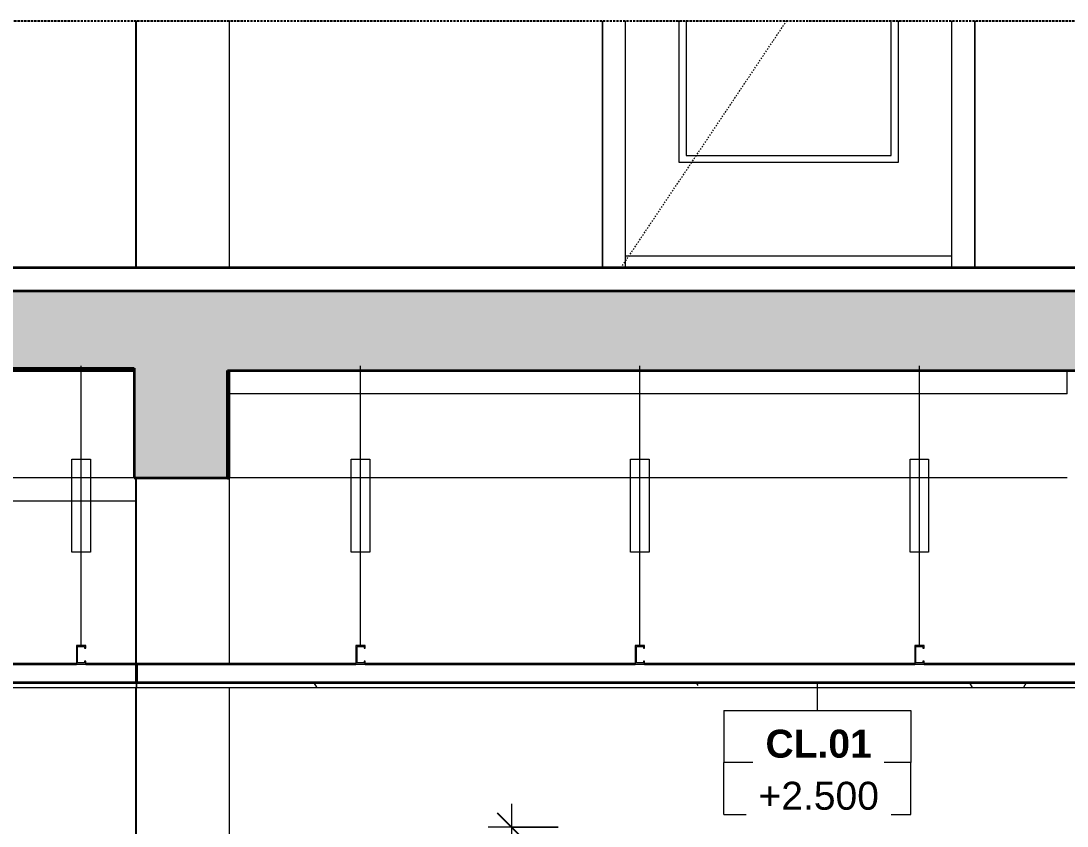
# Model space of a CAD drawing. Header units: millimetres. Extents: x 42054 to 236235, y 253 to 78637.
# Drawn here: x 113484 to 115731, y 4402 to 6130 of the extents above; entities that cross this region are included whole.
import ezdxf

# ---------------------------------------------------------------- set-up
doc = ezdxf.new("R2010")
doc.units = ezdxf.units.MM
for name, pattern in [('Centre', [31.75, 6.35, -4.7625, 15.875, -4.7625]), ('Dash', [6, 3, -3]), ('Hidden', [7.14375, 4.7625, -2.38125]), ('IMPORT-CENTER _2_', [40.64, 25.4, -5.08, 5.08, -5.08])]:
    doc.linetypes.add(name, pattern=pattern)
for name, color, linetype, lineweight in [('0-5', 130, 'Continuous', 5), ('A-ANNO-DIMS', 211, 'Continuous', 9), ('A-ANNO-DIMS-50', 211, 'Continuous', 9), ('A-CLNG-1', 250, 'Continuous', 35), ('A-CLNG-FNSH-1', 7, 'Continuous', 18), ('A-CLNG-IDEN', 151, 'Continuous', 9), ('A-CLNG-PATT-1', 7, 'Continuous', 18), ('A-DETL-GENF', 92, 'Continuous', 18), ('A-DETL-GENF-4', 92, 'Hidden', 25), ('A-DETL-GENF-5', 9, 'Continuous', 18), ('A-DETL-GENF-HDLN-1', 7, 'Dash', 18), ('A-DETL-MEDM', 33, 'Continuous', 35), ('A-DOOR', 31, 'Continuous', 18), ('A-DOOR-1', 7, 'Continuous', 18), ('A-FLOR-2', 7, 'Continuous', 18), ('A-FLOR-FNSH-1', 250, 'Continuous', 35), ('A-FLOR-LEVL-2', 51, 'Centre', 9), ('A-FLOR-PATT-1', 253, 'Continuous', 18), ('A-WALL', 113, 'Continuous', 18), ('A-WALL-3', 7, 'Continuous', 18), ('G-IMPT', 8, 'Continuous', 18), ('G-IMPT-5', 8, 'IMPORT-CENTER _2_', 18), ('M-EQPM', 50, 'Continuous', 18), ('M-EQPM-3', 50, 'Continuous', 25), ('S-BEAM-1', 7, 'Continuous', 18), ('S-BEAM-2', 90, 'Continuous', 50), ('S-BEAM-3', 191, 'Continuous', 5), ('S-COLS-8', 7, 'Continuous', 18)]:
    doc.layers.add(name, color=color, linetype=linetype, lineweight=lineweight)
doc.styles.add('Arial_3', font='arial.ttf', dxfattribs={"height": 60})
doc.styles.add('Arial_B_3', font='arialbd.ttf', dxfattribs={"height": 60})
doc.styles.add('UTM Avo', font='', dxfattribs={"width": 0.9, "height": 125})
doc.styles.get('UTM Avo').set_extended_font_data('UTM Avo')
doc.dimstyles.new('1_Dim_chi_tiet_2_5', dxfattribs={"dimscale": 304.8, "dimtxt": 124.912619, "dimasz": 0.19685, "dimexe": 0.164042, "dimexo": 0.0625, "dimgap": 0.016404, "dimtad": 1, "dimdec": 0, "dimrnd": 5, "dimzin": 0, "dimdsep": 46, "dimtxsty": 'UTM Avo', "dimblk1": 'OBLIQUE', "dimblk2": 'OBLIQUE', "dimsah": 1, "dimcen": 0.09, "dimdle": 0.164042, "dimazin": 0, "dimtfac": 1, "dimtdec": 4, "dimtix": 1, "dimtmove": 0, "dimatfit": 3, "dimfxl": 0.328084, "dimfxlon": 1, "dimtvp": 1, "dimtolj": 1, "dimtzin": 0, "dimarcsym": 2})
pattern_1 = [(50, (68008.2, 15773.77), (364.368, -31.878), [38.1, -419.1]), (355, (68008.2, 15773.77), (-70.486, 382.113), [30.48, -335.28]), (100.451, (68038.56, 15771.12), (293.885, 350.233), [32.38, -356.18]), (46.184, (68008.2, 15875.38), (542.158, -84.086), [57.15, -628.65]), (96.636, (68053.4, 15868.37), (474.805, 494.855), [48.57, -534.27]), (351.184, (68008.2, 15875.4), (474.81, 494.85), [45.72, -502.92]), (21, (68059, 15849.98), (303.2285, -204.5305), [38.1, -419.1]), (326, (68059, 15849.98), (123.604, 368.376), [30.48, -335.28]), (71.451, (68084.27, 15832.93), (426.834, 163.843), [32.38, -356.18]), (37.5, (68008.2, 15773.77), (6.1766, 169.1102), [3.353, -327.863, 3.353, -337.007, -336.55]), (37.5, (68008.2, 15773.77), (6.1766, 169.1102), [-671.576, 3.353, -333.197]), (7.5, (68008.2, 15773.77), (133.639, 200.3615), [3.353, -190.703, 3.353, -320.243, -128.27]), (7.5, (68008.2, 15773.77), (133.639, 200.3615), [-517.652, 3.353, -124.917]), (327.5, (67894.91, 15773.77), (271.1818, -11.4584), [3.353, -123.647, 3.353, -392.887, -525.78]), (327.5, (67894.91, 15773.77), (271.1818, -11.4584), [-523.24, 3.353, -522.427]), (317.5, (67844.12, 15773.77), (296.2585, 50.853), [3.353, -161.747, 3.353, -259.791, -373.38]), (317.5, (67844.12, 15773.77), (296.2585, 50.853), [-428.244, 3.353, -370.027]), (45, (68008.2, 15773.77), (-125.7236, 125.7236), []), (45, (68008.2, 15964.27), (-125.7236, 125.7236), [])]
pattern_2 = [(0, (68008.2, 15773.77), (406.4, 101.6), [16.764, -288.036, 16.764, -288.036, -1625.6]), (0, (68008.2, 15773.77), (406.4, 101.6), [-609.6, 16.764, -592.836, 16.764, -288.036, -711.2]), (0, (68008.2, 15773.77), (406.4, 101.6), [-1524, 16.764, -186.436, 16.764, -491.236]), (120, (68160.6, 15824.58), (-291.1882, 301.1527), [16.764, -288.036, 16.764, -1913.636]), (120, (68160.6, 15824.58), (-291.1882, 301.1527), [-321.564, -288.036, 16.764, -592.836, -1016]), (120, (68160.6, 15824.58), (-291.1882, 301.1527), [-1219.2, 16.764, -288.036, 16.764, -694.436]), (120, (68160.6, 15824.58), (-291.1882, 301.1527), [-1540.764, -186.436, 16.764, -491.236]), (240, (68211.4, 16027.77), (-115.2118, -402.7527), [16.764, -288.036, 16.764, -1913.636]), (240, (68211.4, 16027.77), (-115.2118, -402.7527), [-321.564, -288.036, 16.764, -592.836, -1016]), (240, (68211.4, 16027.77), (-115.2118, -402.7527), [-1219.2, 16.764, -288.036, 16.764, -694.436]), (240, (68211.4, 16027.77), (-115.2118, -402.7527), [-1540.764, -186.436, 16.764, -491.236])]

# ---------------------------------------------------------------- blocks, each defined once
blk = doc.blocks.new('NCV_TKTC_KET CAU_rvt-6-TKCS_CĂN HỘ LOẠI 1A - MẶT CẮT 5')
at = {"layer": 'A-FLOR-PATT-1'}
h = blk.add_hatch(dxfattribs=at)
h.set_pattern_fill('FP_21', color=256, style=0, pattern_type=2)
h.set_pattern_definition(pattern_1)
h.paths.add_polyline_path([(64832.2, 5380), (64832.2, 5385), (61931.4, 5385), (61931.4, 5380), (64729.1, 5380)])
h = blk.add_hatch(dxfattribs=at)
h.set_pattern_fill('FP_21', color=256, style=0, pattern_type=2)
h.set_pattern_definition(pattern_1)
h.paths.add_polyline_path([(64832.2, 5380), (64832.2, 5385), (61931.4, 5385), (61931.4, 5380), (64729.1, 5380)])
at = {"layer": 'S-BEAM-3'}
blk.add_hatch(color=256, dxfattribs=at).paths.add_polyline_path([(65034.3, 5150), (65034.3, 5380), (65032.2, 5380), (65032.2, 5150)])
at = {"layer": 'A-FLOR-2'}
for q in [(66835.3, 5380), (65034.3, 5330)]:
    blk.add_line((66835.3, 5330), q, dxfattribs=at)
at = {"layer": 'A-FLOR-FNSH-1'}
blk.add_line((61931.4, 5380), (64832.2, 5380), dxfattribs=at)
at = {"layer": 'S-BEAM-1'}
for p, q in [((64832.2, 5150), (64446.9, 5150)), ((66835.4, 5150), (65034.3, 5150)), ((64446.9, 5100), (64834.3, 5100))]:
    blk.add_line(p, q, dxfattribs=at)
at = {"layer": 'S-BEAM-2'}
for p, q in [((65034.3, 5150), (65034.3, 5380.1)), ((65032.2, 5150), (65034.3, 5150))]:
    blk.add_line(p, q, dxfattribs=at)
blk = doc.blocks.new('DOOR_CW_01 CANH MO-PANEL KINH - DIG_02-800x2200-CỬA NHÔM KÍNH-401063-TKCS_CĂN HỘ LOẠI 1A - MẶT CẮT 5')
at = {"layer": 'A-DETL-GENF-HDLN-1'}
blk.add_line((65877.4, 5600), (66232.8, 6130), dxfattribs=at)
at = {"layer": 'A-DOOR-1'}
for p, q in [((65837.4, 6130), (65837.4, 5600)), ((65887.4, 5600), (65887.4, 6130)), ((66002.4, 5826), (66002.4, 6130)), ((66017.4, 6130), (66017.4, 5841)), ((66457.4, 5841), (66457.4, 6130)), ((66472.4, 6130), (66472.4, 5826)), ((66587.4, 6130), (66587.4, 5600)), ((66637.4, 5600), (66637.4, 6130)), ((66017.4, 5841), (66457.4, 5841)), ((66472.4, 5826), (66002.4, 5826)), ((65887.4, 5626), (66587.4, 5626))]:
    blk.add_line(p, q, dxfattribs=at)
blk = doc.blocks.new('NCV_TKTC_TANG 2_rvt-5-TKCS_CĂN HỘ LOẠI 1A - MẶT CẮT 5')
at = {"layer": 'A-FLOR-FNSH-1'}
blk.add_line((68136.9, 5600), (61836.9, 5600), dxfattribs=at)
at = {"layer": 'A-WALL-3'}
for p, q in [((65837.4, 5700), (65837.4, 6130)), ((66637.4, 6130), (66637.4, 5700)), ((65837.4, 5600), (65837.4, 5700)), ((66637.4, 5700), (66637.4, 5600))]:
    blk.add_line(p, q, dxfattribs=at)
at = {"layer": 'S-COLS-8'}
for p, q in [((64836.9, 5600), (64836.9, 6130)), ((65036.9, 5600), (65036.9, 6130))]:
    blk.add_line(p, q, dxfattribs=at)
at = {"layer": 'A-DOOR'}
blk.add_blockref('DOOR_CW_01 CANH MO-PANEL KINH - DIG_02-800x2200-CỬA NHÔM KÍNH-401063-TKCS_CĂN HỘ LOẠI 1A - MẶT CẮT 5', (0, 0), dxfattribs=at)
blk = doc.blocks.new('NCV_TKTC_TANG 1_rvt-5-TKCS_CĂN HỘ LOẠI 1A - MẶT CẮT 5')
at = {"layer": 'A-CLNG-PATT-1'}
h = blk.add_hatch(dxfattribs=at)
h.set_pattern_fill('FP_23', color=256, style=0, pattern_type=2)
h.set_pattern_definition(pattern_2)
h.paths.add_polyline_path([(64436.9, 4700), (64836.9, 4700), (64836.9, 4710), (64436.9, 4710)])
h = blk.add_hatch(dxfattribs=at)
h.set_pattern_fill('FP_23', color=256, style=0, pattern_type=2)
h.set_pattern_definition(pattern_2)
h.paths.add_polyline_path([(67837, 4700), (68136.9, 4700), (68136.9, 4710), (64836.9, 4710), (64836.9, 4700), (67770.1, 4700)])
at = {"layer": 'A-CLNG-1'}
for p, q in [((64708.1, 4750), (64436.9, 4750)), ((64836.9, 4750), (64728.1, 4750)), ((64836.9, 4710), (64836.9, 4750)), ((65308.1, 4750), (64836.9, 4750)), ((64836.9, 4750), (64836.9, 4710)), ((65908.1, 4750), (65328.1, 4750)), ((66508.1, 4750), (65928.1, 4750)), ((67108.1, 4750), (66528.1, 4750)), ((64836.9, 4710), (64436.9, 4710)), ((68136.9, 4710), (64836.9, 4710))]:
    blk.add_line(p, q, dxfattribs=at)
at = {"layer": 'A-CLNG-FNSH-1'}
for p, q in [((64436.9, 4700), (64836.9, 4700)), ((64836.9, 4700), (64836.9, 4710)), ((64836.9, 4710), (64836.9, 4700)), ((64836.9, 4700), (68136.9, 4700))]:
    blk.add_line(p, q, dxfattribs=at)
at = {"layer": 'S-COLS-8'}
for p, q in [((64836.9, 4750), (64836.9, 5150)), ((65036.9, 4750), (65036.9, 5150)), ((64836.9, 2200), (64836.9, 4700)), ((65036.9, 2200), (65036.9, 4700))]:
    blk.add_line(p, q, dxfattribs=at)
blk = doc.blocks.new('TKTC_XREF_251221_MB TANG 2-7 - TKTC_XREF_260130_MB TANG 2-5_dwg_$cc-V87-TKCS_CĂN HỘ LOẠI 1A - MẶT CẮT 5')
at = {"layer": 'G-IMPT-5'}
for p, q in [((64679.5, 5600), (64832.5, 5600)), ((64756, 5600), (64756, 5600))]:
    blk.add_line(p, q, dxfattribs=at)
at = {"layer": 'M-EQPM'}
for p, q in [((64756, 5600), (64699.1, 5600)), ((64699.1, 5600), (64812.8, 5600)), ((64810.1, 5600), (64701.9, 5600)), ((64701.9, 5600), (64756, 5600)), ((64756, 5600), (64810.1, 5600)), ((64812.8, 5600), (64756, 5600))]:
    blk.add_line(p, q, dxfattribs=at)
blk = doc.blocks.new('TKTC_XREF_251221_MB TANG 2-7 - TKTC_XREF_260130_MB TANG 2-5_dwg_CUM U_DN100-V88-TKCS_CĂN HỘ LOẠI 1A - MẶT CẮT 5')
at = {"layer": 'G-IMPT'}
for p, q in [((64686.3, 5600), (64684.4, 5600)), ((64684.4, 5600), (64699.7, 5600)), ((64686.3, 5600), (64689.2, 5600)), ((64697.8, 5600), (64686.3, 5600)), ((64687.7, 5600), (64696.4, 5600)), ((64825.7, 5600), (64688.1, 5600)), ((64689.2, 5600), (64694.9, 5600)), ((64689.5, 5600), (64690.4, 5600)), ((64689.5, 5600), (64694.6, 5600)), ((64690.4, 5600), (64693.6, 5600)), ((64690.4, 5600), (64693.6, 5600)), ((64690.4, 5600), (64693.6, 5600)), ((64693.6, 5600), (64694.6, 5600)), ((64694.9, 5600), (64697.8, 5600)), ((64817.7, 5600), (64696, 5600)), ((64696, 5600), (64700, 5600)), ((64699.7, 5600), (64697.8, 5600)), ((64813.7, 5600), (64700, 5600)), ((64817.7, 5600), (64813.7, 5600)), ((64816, 5600), (64814.1, 5600)), ((64814.1, 5600), (64829.4, 5600)), ((64816, 5600), (64818.8, 5600)), ((64827.5, 5600), (64816, 5600)), ((64817.4, 5600), (64826, 5600)), ((64818.8, 5600), (64824.6, 5600)), ((64819.2, 5600), (64820.1, 5600)), ((64819.2, 5600), (64824.3, 5600)), ((64820.1, 5600), (64823.3, 5600)), ((64820.1, 5600), (64823.3, 5600)), ((64820.1, 5600), (64823.3, 5600)), ((64823.3, 5600), (64824.3, 5600)), ((64824.6, 5600), (64827.5, 5600)), ((64829.4, 5600), (64827.5, 5600))]:
    blk.add_line(p, q, dxfattribs=at)
blk = doc.blocks.new('TKTC_XREF_251221_MB TANG 2-7 - TKTC_XREF_260130_MB TANG 2-5_dwg_$cc-4746802-TKCS_CĂN HỘ LOẠI 1A - MẶT CẮT 5')
at = {"layer": 'G-IMPT-5'}
for p, q in [((66374.8, 5600), (66495.9, 5600)), ((66435, 5600), (66435.8, 5600))]:
    blk.add_line(p, q, dxfattribs=at)
at = {"layer": 'M-EQPM'}
for p, q in [((66435.4, 5600), (66390.4, 5600)), ((66390.4, 5600), (66480.4, 5600)), ((66480.4, 5600), (66435.4, 5600)), ((66435.7, 5600), (66435.7, 5600))]:
    blk.add_line(p, q, dxfattribs=at)
blk = doc.blocks.new('TKTC_XREF_251221_MB TANG 2-7 - TKTC_XREF_260130_MB TANG 2-5_dwg_CUM U_DN100-4746799-TKCS_CĂN HỘ LOẠI 1A - MẶT CẮT 5')
at = {"layer": 'G-IMPT'}
for p, q in [((66382.2, 5600), (66379.9, 5600)), ((66380.9, 5600), (66489.8, 5600)), ((66381.2, 5600), (66380.9, 5600)), ((66387.8, 5600), (66381, 5600)), ((66382.1, 5600), (66382.2, 5600)), ((66386.7, 5600), (66382.2, 5600)), ((66383.2, 5600), (66382.4, 5600)), ((66385.7, 5600), (66383.2, 5600)), ((66385.7, 5600), (66383.2, 5600)), ((66385.7, 5600), (66383.2, 5600)), ((66386.5, 5600), (66385.7, 5600)), ((66389, 5600), (66386.7, 5600)), ((66386.7, 5600), (66386.7, 5600)), ((66387.2, 5600), (66483.5, 5600)), ((66390.4, 5600), (66480.4, 5600)), ((66484.8, 5600), (66482.5, 5600)), ((66490.5, 5600), (66483.6, 5600)), ((66489.3, 5600), (66484.8, 5600)), ((66484.8, 5600), (66484.8, 5600)), ((66485.8, 5600), (66485.1, 5600)), ((66488.4, 5600), (66485.8, 5600)), ((66488.3, 5600), (66485.8, 5600)), ((66488.3, 5600), (66485.8, 5600)), ((66489.1, 5600), (66488.4, 5600)), ((66491.6, 5600), (66489.3, 5600)), ((66489.3, 5600), (66489.3, 5600)), ((66490.2, 5600), (66489.8, 5600))]:
    blk.add_line(p, q, dxfattribs=at)
at = {"layer": 'G-IMPT', "flags": 128}
for points in [[(66388.9, 5600), (66390.5, 5600), (66390.5, 5600), (66378.3, 5600), (66378.3, 5600), (66379.9, 5600)], [(66379.9, 5600), (66379.9, 5600), (66388.9, 5600), (66389, 5600)], [(66386.5, 5600), (66386.5, 5600), (66382.4, 5600), (66382.4, 5600)], [(66387.5, 5600), (66387.2, 5600), (66390.4, 5600)], [(66483.9, 5600), (66483.5, 5600), (66480.4, 5600)], [(66491.6, 5600), (66493.1, 5600), (66493.1, 5600), (66481, 5600), (66481, 5600), (66482.5, 5600)], [(66482.5, 5600), (66482.5, 5600), (66491.6, 5600), (66491.6, 5600)], [(66489.1, 5600), (66489.1, 5600), (66485.1, 5600), (66485, 5600)]]:
    blk.add_lwpolyline(points, dxfattribs=at)
blk = doc.blocks.new('TKTC_XREF_251221_MB TANG 2-7 - TKTC_XREF_260130_MB TANG 2-5_dwg_$cc-4746807-TKCS_CĂN HỘ LOẠI 1A - MẶT CẮT 5')
at = {"layer": 'G-IMPT-5'}
for p, q in [((66585.1, 5600), (66738.1, 5600)), ((66661.6, 5600), (66661.6, 5600))]:
    blk.add_line(p, q, dxfattribs=at)
at = {"layer": 'M-EQPM'}
for p, q in [((66661.6, 5600), (66604.7, 5600)), ((66604.7, 5600), (66718.4, 5600)), ((66715.6, 5600), (66607.5, 5600)), ((66607.5, 5600), (66661.6, 5600)), ((66661.6, 5600), (66715.6, 5600)), ((66718.4, 5600), (66661.6, 5600))]:
    blk.add_line(p, q, dxfattribs=at)
blk = doc.blocks.new('TKTC_XREF_251221_MB TANG 2-7 - TKTC_XREF_260130_MB TANG 2-5_dwg_$cc-4746806-TKCS_CĂN HỘ LOẠI 1A - MẶT CẮT 5')
at = {"layer": 'G-IMPT-5'}
for p, q in [((66265.2, 5600), (66112.2, 5600)), ((66188.7, 5600), (66188.7, 5600))]:
    blk.add_line(p, q, dxfattribs=at)
at = {"layer": 'M-EQPM'}
for p, q in [((66245.5, 5600), (66131.8, 5600)), ((66131.8, 5600), (66188.7, 5600)), ((66188.7, 5600), (66134.6, 5600)), ((66134.6, 5600), (66242.7, 5600)), ((66242.7, 5600), (66188.7, 5600)), ((66188.7, 5600), (66245.5, 5600))]:
    blk.add_line(p, q, dxfattribs=at)
blk = doc.blocks.new('TKTC_XREF_251221_MB TANG 2-7 - TKTC_XREF_260130_MB TANG 2-5_dwg_$cc-4746801-TKCS_CĂN HỘ LOẠI 1A - MẶT CẮT 5')
at = {"layer": 'G-IMPT-5'}
for p, q in [((65979.8, 5600), (66100.8, 5600)), ((66039.9, 5600), (66040.7, 5600))]:
    blk.add_line(p, q, dxfattribs=at)
at = {"layer": 'M-EQPM'}
for p, q in [((66040.3, 5600), (65995.3, 5600)), ((65995.3, 5600), (66085.3, 5600)), ((66085.3, 5600), (66040.3, 5600)), ((66040.6, 5600), (66040.6, 5600))]:
    blk.add_line(p, q, dxfattribs=at)
blk = doc.blocks.new('TKTC_XREF_251221_MB TANG 2-7 - TKTC_XREF_260130_MB TANG 2-5_dwg_THU NUOC - THU NUOC-444531-TKCS_MB TẦNG 1-4746804-TKCS_CĂN HỘ LOẠI 1A - MẶT CẮT 5')
at = {"layer": 'G-IMPT'}
for p, q in [((64506.9, 5600), (64656.9, 5600)), ((64656.9, 5600), (64506.9, 5600)), ((64531.9, 5600), (64631.9, 5600)), ((64631.9, 5600), (64531.9, 5600)), ((64547.8, 5600), (64541.8, 5600)), ((64541.8, 5600), (64547.8, 5600)), ((64554.2, 5600), (64560.2, 5600)), ((64560.2, 5600), (64554.2, 5600)), ((64566.7, 5600), (64572.7, 5600)), ((64572.7, 5600), (64566.7, 5600)), ((64585.1, 5600), (64579.1, 5600)), ((64579.1, 5600), (64585.1, 5600)), ((64585.1, 5600), (64579.1, 5600)), ((64579.1, 5600), (64585.1, 5600)), ((64581.9, 5600), (64581.9, 5600)), ((64581.9, 5600), (64581.9, 5600)), ((64581.9, 5600), (64581.9, 5600)), ((64581.9, 5600), (64581.9, 5600)), ((64597.1, 5600), (64591.1, 5600)), ((64591.1, 5600), (64597.1, 5600)), ((64609.6, 5600), (64603.6, 5600)), ((64603.6, 5600), (64609.6, 5600)), ((64615.9, 5600), (64621.9, 5600)), ((64621.9, 5600), (64615.9, 5600))]:
    blk.add_line(p, q, dxfattribs=at)
blk = doc.blocks.new('TKTC_XREF_251221_MB TANG 2-7 - TKTC_XREF_260130_MB TANG 2-5_dwg_$cc-V92-TKCS_CĂN HỘ LOẠI 1A - MẶT CẮT 5')
at = {"layer": 'G-IMPT-5'}
for p, q in [((64679.9, 5600), (64832.9, 5600)), ((64756.4, 5600), (64756.4, 5600))]:
    blk.add_line(p, q, dxfattribs=at)
at = {"layer": 'M-EQPM'}
for p, q in [((64756.4, 5600), (64699.5, 5600)), ((64699.5, 5600), (64813.2, 5600)), ((64810.4, 5600), (64702.3, 5600)), ((64702.3, 5600), (64756.4, 5600)), ((64756.4, 5600), (64810.4, 5600)), ((64813.2, 5600), (64756.4, 5600))]:
    blk.add_line(p, q, dxfattribs=at)
blk = doc.blocks.new('TKTC_XREF_251221_MB TANG 2-7 - TKTC_XREF_260130_MB TANG 2-5_dwg_CUM U_DN100-V93-TKCS_CĂN HỘ LOẠI 1A - MẶT CẮT 5')
at = {"layer": 'G-IMPT'}
for p, q in [((64686.7, 5600), (64684.8, 5600)), ((64684.8, 5600), (64700.1, 5600)), ((64686.7, 5600), (64689.5, 5600)), ((64698.2, 5600), (64686.7, 5600)), ((64688.1, 5600), (64696.7, 5600)), ((64826.1, 5600), (64688.4, 5600)), ((64689.5, 5600), (64695.3, 5600)), ((64689.9, 5600), (64690.8, 5600)), ((64689.9, 5600), (64695, 5600)), ((64690.8, 5600), (64694, 5600)), ((64690.8, 5600), (64694, 5600)), ((64690.8, 5600), (64694, 5600)), ((64694, 5600), (64695, 5600)), ((64695.3, 5600), (64698.2, 5600)), ((64818.1, 5600), (64696.4, 5600)), ((64696.4, 5600), (64700.4, 5600)), ((64700.1, 5600), (64698.2, 5600)), ((64814.1, 5600), (64700.4, 5600)), ((64818.1, 5600), (64814.1, 5600)), ((64816.3, 5600), (64814.4, 5600)), ((64814.4, 5600), (64829.8, 5600)), ((64816.3, 5600), (64819.2, 5600)), ((64827.8, 5600), (64816.3, 5600)), ((64817.8, 5600), (64826.4, 5600)), ((64819.2, 5600), (64825, 5600)), ((64819.5, 5600), (64820.5, 5600)), ((64819.5, 5600), (64824.6, 5600)), ((64820.5, 5600), (64823.7, 5600)), ((64820.5, 5600), (64823.7, 5600)), ((64820.5, 5600), (64823.7, 5600)), ((64823.7, 5600), (64824.6, 5600)), ((64825, 5600), (64827.8, 5600)), ((64829.8, 5600), (64827.8, 5600))]:
    blk.add_line(p, q, dxfattribs=at)
blk = doc.blocks.new('TKTC_XREF_251221_MB TANG 2-7 - TKTC_XREF_260130_MB TANG 2-5_dwg_THU NUOC - THU NUOC-444531-TKCS_MB TẦNG 1-4746810-TKCS_CĂN HỘ LOẠI 1A - MẶT CẮT 5')
at = {"layer": 'G-IMPT'}
for p, q in [((68736.8, 5600), (68886.8, 5600)), ((68886.8, 5600), (68736.8, 5600)), ((68761.8, 5600), (68861.8, 5600)), ((68861.8, 5600), (68761.8, 5600)), ((68777.7, 5600), (68771.7, 5600)), ((68771.7, 5600), (68777.7, 5600)), ((68784.1, 5600), (68790.1, 5600)), ((68790.1, 5600), (68784.1, 5600)), ((68796.5, 5600), (68802.5, 5600)), ((68802.5, 5600), (68796.5, 5600)), ((68815, 5600), (68809, 5600)), ((68809, 5600), (68815, 5600)), ((68815, 5600), (68809, 5600)), ((68809, 5600), (68815, 5600)), ((68811.8, 5600), (68811.8, 5600)), ((68811.8, 5600), (68811.8, 5600)), ((68811.8, 5600), (68811.8, 5600)), ((68811.8, 5600), (68811.8, 5600)), ((68827, 5600), (68821, 5600)), ((68821, 5600), (68827, 5600)), ((68839.4, 5600), (68833.4, 5600)), ((68833.4, 5600), (68839.4, 5600)), ((68845.8, 5600), (68851.8, 5600)), ((68851.8, 5600), (68845.8, 5600))]:
    blk.add_line(p, q, dxfattribs=at)
blk = doc.blocks.new('TKTC_XREF_251221_MB TANG 2-7 - TKTC_XREF_251221_MB TANG 2-7-2039446-TKCS_CĂN HỘ LOẠI 1A - MẶT CẮT 5')
at = {"layer": 'M-EQPM'}
for p, q in [((64684.2, 5600), (64684.5, 5600)), ((64834.7, 5600), (64684.2, 5600)), ((64684.5, 5600), (64835, 5600)), ((64834.8, 5600), (64684.5, 5600)), ((64684.5, 5600), (64834.8, 5600)), ((64684.6, 5600), (64684.9, 5600)), ((64835, 5600), (64684.6, 5600)), ((64835.2, 5600), (64684.8, 5600)), ((64684.8, 5600), (64835.2, 5600)), ((64684.9, 5600), (64835.4, 5600)), ((64835, 5600), (64834.7, 5600)), ((64835.4, 5600), (64835, 5600)), ((66735, 5600), (65983.3, 5600)), ((65983.3, 5600), (66735.3, 5600)), ((66737.1, 5600), (65985.3, 5600)), ((65985.3, 5600), (66737.4, 5600)), ((66735.3, 5600), (66735, 5600)), ((66737.4, 5600), (66737.1, 5600))]:
    blk.add_line(p, q, dxfattribs=at)
at = {"layer": 'M-EQPM-3'}
for p, q in [((61288.4, 5600), (70321.9, 5600)), ((65036.9, 5600), (61513.6, 5600)), ((61513.6, 5600), (65036.9, 5600)), ((69765.2, 5600), (65036.9, 5600)), ((65036.9, 5600), (69763.6, 5600))]:
    blk.add_line(p, q, dxfattribs=at)
for name, p in [('TKTC_XREF_251221_MB TANG 2-7 - TKTC_XREF_260130_MB TANG 2-5_dwg_THU NUOC - THU NUOC-444531-TKCS_MB TẦNG 1-4746804-TKCS_CĂN HỘ LOẠI 1A - MẶT CẮT 5', (0, 0)), ('TKTC_XREF_251221_MB TANG 2-7 - TKTC_XREF_260130_MB TANG 2-5_dwg_THU NUOC - THU NUOC-444531-TKCS_MB TẦNG 1-4746810-TKCS_CĂN HỘ LOẠI 1A - MẶT CẮT 5', (-4161.5, 0)), ('TKTC_XREF_251221_MB TANG 2-7 - TKTC_XREF_260130_MB TANG 2-5_dwg_$cc-V87-TKCS_CĂN HỘ LOẠI 1A - MẶT CẮT 5', (0, 0)), ('TKTC_XREF_251221_MB TANG 2-7 - TKTC_XREF_260130_MB TANG 2-5_dwg_$cc-V92-TKCS_CĂN HỘ LOẠI 1A - MẶT CẮT 5', (0, 0)), ('TKTC_XREF_251221_MB TANG 2-7 - TKTC_XREF_260130_MB TANG 2-5_dwg_CUM U_DN100-V88-TKCS_CĂN HỘ LOẠI 1A - MẶT CẮT 5', (0, 0)), ('TKTC_XREF_251221_MB TANG 2-7 - TKTC_XREF_260130_MB TANG 2-5_dwg_CUM U_DN100-V93-TKCS_CĂN HỘ LOẠI 1A - MẶT CẮT 5', (0, 0)), ('TKTC_XREF_251221_MB TANG 2-7 - TKTC_XREF_260130_MB TANG 2-5_dwg_$cc-4746801-TKCS_CĂN HỘ LOẠI 1A - MẶT CẮT 5', (0, 0)), ('TKTC_XREF_251221_MB TANG 2-7 - TKTC_XREF_260130_MB TANG 2-5_dwg_$cc-4746801-TKCS_CĂN HỘ LOẠI 1A - MẶT CẮT 5', (2.1, 0)), ('TKTC_XREF_251221_MB TANG 2-7 - TKTC_XREF_260130_MB TANG 2-5_dwg_CUM U_DN100-4746799-TKCS_CĂN HỘ LOẠI 1A - MẶT CẮT 5', (-395.1, 0)), ('TKTC_XREF_251221_MB TANG 2-7 - TKTC_XREF_260130_MB TANG 2-5_dwg_CUM U_DN100-4746799-TKCS_CĂN HỘ LOẠI 1A - MẶT CẮT 5', (-393, 0)), ('TKTC_XREF_251221_MB TANG 2-7 - TKTC_XREF_260130_MB TANG 2-5_dwg_$cc-4746806-TKCS_CĂN HỘ LOẠI 1A - MẶT CẮT 5', (0, 0)), ('TKTC_XREF_251221_MB TANG 2-7 - TKTC_XREF_260130_MB TANG 2-5_dwg_$cc-4746806-TKCS_CĂN HỘ LOẠI 1A - MẶT CẮT 5', (2.1, 0)), ('TKTC_XREF_251221_MB TANG 2-7 - TKTC_XREF_260130_MB TANG 2-5_dwg_CUM U_DN100-V88-TKCS_CĂN HỘ LOẠI 1A - MẶT CẮT 5', (1431.8, 0)), ('TKTC_XREF_251221_MB TANG 2-7 - TKTC_XREF_260130_MB TANG 2-5_dwg_CUM U_DN100-V88-TKCS_CĂN HỘ LOẠI 1A - MẶT CẮT 5', (1433.8, 0)), ('TKTC_XREF_251221_MB TANG 2-7 - TKTC_XREF_260130_MB TANG 2-5_dwg_$cc-4746802-TKCS_CĂN HỘ LOẠI 1A - MẶT CẮT 5', (0, 0)), ('TKTC_XREF_251221_MB TANG 2-7 - TKTC_XREF_260130_MB TANG 2-5_dwg_$cc-4746802-TKCS_CĂN HỘ LOẠI 1A - MẶT CẮT 5', (2.1, 0)), ('TKTC_XREF_251221_MB TANG 2-7 - TKTC_XREF_260130_MB TANG 2-5_dwg_CUM U_DN100-4746799-TKCS_CĂN HỘ LOẠI 1A - MẶT CẮT 5', (0, 0)), ('TKTC_XREF_251221_MB TANG 2-7 - TKTC_XREF_260130_MB TANG 2-5_dwg_CUM U_DN100-4746799-TKCS_CĂN HỘ LOẠI 1A - MẶT CẮT 5', (2.1, 0)), ('TKTC_XREF_251221_MB TANG 2-7 - TKTC_XREF_260130_MB TANG 2-5_dwg_$cc-4746807-TKCS_CĂN HỘ LOẠI 1A - MẶT CẮT 5', (0, 0)), ('TKTC_XREF_251221_MB TANG 2-7 - TKTC_XREF_260130_MB TANG 2-5_dwg_$cc-4746807-TKCS_CĂN HỘ LOẠI 1A - MẶT CẮT 5', (2.1, 0)), ('TKTC_XREF_251221_MB TANG 2-7 - TKTC_XREF_260130_MB TANG 2-5_dwg_CUM U_DN100-V88-TKCS_CĂN HỘ LOẠI 1A - MẶT CẮT 5', (1905.6, 0)), ('TKTC_XREF_251221_MB TANG 2-7 - TKTC_XREF_260130_MB TANG 2-5_dwg_CUM U_DN100-V88-TKCS_CĂN HỘ LOẠI 1A - MẶT CẮT 5', (1907.6, 0))]:
    blk.add_blockref(name, p)
blk = doc.blocks.new('BORDER VIEW - BORDER VIEW-3681306-TKCS_CĂN HỘ LOẠI 1A - MẶT CẮT 5')
at = {"layer": 'A-DETL-GENF-4'}
blk.add_line((61438.4, 6130), (70171.9, 6130), dxfattribs=at)
blk = doc.blocks.new('Repeating Detail - THANH TREO TRẦN 600-354052-TKCS_CĂN HỘ LOẠI 1A - MẶT CẮT 5')
at = {"layer": 'A-DETL-GENF'}
for points in [[(64725.6, 4750), (64728.1, 4750), (64728.1, 4756), (64725.6, 4756), (64725.6, 4752.5), (64710.6, 4752.5), (64710.6, 4787.5), (64725.6, 4787.5), (64725.6, 4784), (64728.1, 4784), (64728.1, 4790), (64708.1, 4790), (64708.1, 4750), (64710.6, 4750)], [(65325.6, 4750), (65328.1, 4750), (65328.1, 4756), (65325.6, 4756), (65325.6, 4752.5), (65310.6, 4752.5), (65310.6, 4787.5), (65325.6, 4787.5), (65325.6, 4784), (65328.1, 4784), (65328.1, 4790), (65308.1, 4790), (65308.1, 4750), (65310.6, 4750)], [(65928.1, 4750), (65928.1, 4756), (65925.6, 4756), (65925.6, 4752.5), (65910.6, 4752.5), (65910.6, 4787.5), (65925.6, 4787.5), (65925.6, 4784), (65928.1, 4784), (65928.1, 4790), (65908.1, 4790), (65908.1, 4750), (65925.6, 4750)], [(66528.1, 4750), (66528.1, 4756), (66525.6, 4756), (66525.6, 4752.5), (66510.6, 4752.5), (66510.6, 4787.5), (66525.6, 4787.5), (66525.6, 4784), (66528.1, 4784), (66528.1, 4790), (66508.1, 4790), (66508.1, 4750), (66525.6, 4750)], [(67128.1, 4750), (67128.1, 4756), (67125.6, 4756), (67125.6, 4752.5), (67110.6, 4752.5), (67110.6, 4787.5), (67125.6, 4787.5), (67125.6, 4784), (67128.1, 4784), (67128.1, 4790), (67108.1, 4790), (67108.1, 4750), (67125.6, 4750)], [(67725.6, 4750), (67728.1, 4750), (67728.1, 4756), (67725.6, 4756), (67725.6, 4752.5), (67710.6, 4752.5), (67710.6, 4787.5), (67725.6, 4787.5), (67725.6, 4784), (67728.1, 4784), (67728.1, 4790), (67708.1, 4790), (67708.1, 4750), (67710.6, 4750)]]:
    blk.add_hatch(color=256, dxfattribs=at).paths.add_polyline_path(points)
for p, q in [((64718.1, 4790), (64718.1, 5390)), ((65318.1, 4790), (65318.1, 5390)), ((65918.1, 4790), (65918.1, 5390)), ((66518.1, 4790), (66518.1, 5390)), ((67118.1, 4790), (67118.1, 5390)), ((67718.1, 4790), (67718.1, 5390)), ((64698.1, 5190), (64738.1, 5190)), ((64698.1, 4990), (64698.1, 5190)), ((64738.1, 5190), (64738.1, 4990)), ((65298.1, 5190), (65338.1, 5190)), ((65298.1, 4990), (65298.1, 5190)), ((65338.1, 5190), (65338.1, 4990)), ((65898.1, 5190), (65938.1, 5190)), ((65898.1, 4990), (65898.1, 5190)), ((65938.1, 5190), (65938.1, 4990)), ((66498.1, 5190), (66538.1, 5190)), ((66498.1, 4990), (66498.1, 5190)), ((66538.1, 5190), (66538.1, 4990)), ((67098.1, 5190), (67138.1, 5190)), ((67098.1, 4990), (67098.1, 5190)), ((67138.1, 5190), (67138.1, 4990)), ((67698.1, 5190), (67738.1, 5190)), ((67698.1, 4990), (67698.1, 5190)), ((67738.1, 5190), (67738.1, 4990)), ((64738.1, 4990), (64698.1, 4990)), ((65338.1, 4990), (65298.1, 4990)), ((65938.1, 4990), (65898.1, 4990)), ((66538.1, 4990), (66498.1, 4990)), ((67138.1, 4990), (67098.1, 4990)), ((67738.1, 4990), (67698.1, 4990)), ((64728.1, 4790), (64708.1, 4790)), ((64708.1, 4790), (64708.1, 4750)), ((64728.1, 4790), (64708.1, 4790)), ((64708.1, 4790), (64708.1, 4750)), ((64710.6, 4787.5), (64725.6, 4787.5)), ((64710.6, 4752.5), (64710.6, 4787.5)), ((64710.6, 4752.5), (64710.6, 4787.5)), ((64710.6, 4787.5), (64725.6, 4787.5)), ((64725.6, 4787.5), (64725.6, 4784)), ((64725.6, 4787.5), (64725.6, 4784)), ((64728.1, 4784), (64728.1, 4790)), ((64728.1, 4784), (64728.1, 4790)), ((65328.1, 4790), (65308.1, 4790)), ((65308.1, 4790), (65308.1, 4750)), ((65328.1, 4790), (65308.1, 4790)), ((65308.1, 4790), (65308.1, 4750)), ((65310.6, 4787.5), (65325.6, 4787.5)), ((65310.6, 4752.5), (65310.6, 4787.5)), ((65310.6, 4752.5), (65310.6, 4787.5)), ((65310.6, 4787.5), (65325.6, 4787.5)), ((65325.6, 4787.5), (65325.6, 4784)), ((65325.6, 4787.5), (65325.6, 4784)), ((65328.1, 4784), (65328.1, 4790)), ((65328.1, 4784), (65328.1, 4790)), ((65928.1, 4790), (65908.1, 4790)), ((65908.1, 4790), (65908.1, 4750)), ((65928.1, 4790), (65908.1, 4790)), ((65908.1, 4790), (65908.1, 4750)), ((65910.6, 4787.5), (65925.6, 4787.5)), ((65910.6, 4752.5), (65910.6, 4787.5)), ((65910.6, 4752.5), (65910.6, 4787.5)), ((65910.6, 4787.5), (65925.6, 4787.5)), ((65925.6, 4787.5), (65925.6, 4784)), ((65925.6, 4787.5), (65925.6, 4784)), ((65928.1, 4784), (65928.1, 4790)), ((65928.1, 4784), (65928.1, 4790)), ((66528.1, 4790), (66508.1, 4790)), ((66508.1, 4790), (66508.1, 4750)), ((66528.1, 4790), (66508.1, 4790)), ((66508.1, 4790), (66508.1, 4750)), ((66510.6, 4787.5), (66525.6, 4787.5)), ((66510.6, 4752.5), (66510.6, 4787.5)), ((66510.6, 4752.5), (66510.6, 4787.5)), ((66510.6, 4787.5), (66525.6, 4787.5)), ((66525.6, 4787.5), (66525.6, 4784)), ((66525.6, 4787.5), (66525.6, 4784)), ((66528.1, 4784), (66528.1, 4790)), ((66528.1, 4784), (66528.1, 4790)), ((67128.1, 4790), (67108.1, 4790)), ((67108.1, 4790), (67108.1, 4750)), ((67128.1, 4790), (67108.1, 4790)), ((67108.1, 4790), (67108.1, 4750)), ((67110.6, 4787.5), (67125.6, 4787.5)), ((67110.6, 4752.5), (67110.6, 4787.5)), ((67110.6, 4752.5), (67110.6, 4787.5)), ((67110.6, 4787.5), (67125.6, 4787.5)), ((67125.6, 4787.5), (67125.6, 4784)), ((67125.6, 4787.5), (67125.6, 4784)), ((67128.1, 4784), (67128.1, 4790)), ((67128.1, 4784), (67128.1, 4790)), ((67728.1, 4790), (67708.1, 4790)), ((67708.1, 4790), (67708.1, 4750)), ((67728.1, 4790), (67708.1, 4790)), ((67708.1, 4790), (67708.1, 4750)), ((67710.6, 4787.5), (67725.6, 4787.5)), ((67710.6, 4752.5), (67710.6, 4787.5)), ((67710.6, 4752.5), (67710.6, 4787.5)), ((67710.6, 4787.5), (67725.6, 4787.5)), ((67725.6, 4787.5), (67725.6, 4784)), ((67725.6, 4787.5), (67725.6, 4784)), ((67728.1, 4784), (67728.1, 4790)), ((67728.1, 4784), (67728.1, 4790)), ((64725.6, 4784), (64728.1, 4784)), ((64725.6, 4784), (64728.1, 4784)), ((65325.6, 4784), (65328.1, 4784)), ((65325.6, 4784), (65328.1, 4784)), ((65925.6, 4784), (65928.1, 4784)), ((65925.6, 4784), (65928.1, 4784)), ((66525.6, 4784), (66528.1, 4784)), ((66525.6, 4784), (66528.1, 4784)), ((67125.6, 4784), (67128.1, 4784)), ((67125.6, 4784), (67128.1, 4784)), ((67725.6, 4784), (67728.1, 4784)), ((67725.6, 4784), (67728.1, 4784)), ((64708.1, 4750), (64728.1, 4750)), ((64708.1, 4750), (64728.1, 4750)), ((64725.6, 4752.5), (64710.6, 4752.5)), ((64725.6, 4752.5), (64710.6, 4752.5)), ((64728.1, 4756), (64725.6, 4756)), ((64725.6, 4756), (64725.6, 4752.5)), ((64728.1, 4756), (64725.6, 4756)), ((64725.6, 4756), (64725.6, 4752.5)), ((64728.1, 4750), (64728.1, 4756)), ((64728.1, 4750), (64728.1, 4756)), ((65308.1, 4750), (65328.1, 4750)), ((65308.1, 4750), (65328.1, 4750)), ((65325.6, 4752.5), (65310.6, 4752.5)), ((65325.6, 4752.5), (65310.6, 4752.5)), ((65328.1, 4756), (65325.6, 4756)), ((65325.6, 4756), (65325.6, 4752.5)), ((65328.1, 4756), (65325.6, 4756)), ((65325.6, 4756), (65325.6, 4752.5)), ((65328.1, 4750), (65328.1, 4756)), ((65328.1, 4750), (65328.1, 4756)), ((65908.1, 4750), (65928.1, 4750)), ((65908.1, 4750), (65928.1, 4750)), ((65925.6, 4752.5), (65910.6, 4752.5)), ((65925.6, 4752.5), (65910.6, 4752.5)), ((65928.1, 4756), (65925.6, 4756)), ((65925.6, 4756), (65925.6, 4752.5)), ((65928.1, 4756), (65925.6, 4756)), ((65925.6, 4756), (65925.6, 4752.5)), ((65928.1, 4750), (65928.1, 4756)), ((65928.1, 4750), (65928.1, 4756)), ((66508.1, 4750), (66528.1, 4750)), ((66508.1, 4750), (66528.1, 4750)), ((66525.6, 4752.5), (66510.6, 4752.5)), ((66525.6, 4752.5), (66510.6, 4752.5)), ((66528.1, 4756), (66525.6, 4756)), ((66525.6, 4756), (66525.6, 4752.5)), ((66528.1, 4756), (66525.6, 4756)), ((66525.6, 4756), (66525.6, 4752.5)), ((66528.1, 4750), (66528.1, 4756)), ((66528.1, 4750), (66528.1, 4756)), ((67108.1, 4750), (67128.1, 4750)), ((67108.1, 4750), (67128.1, 4750)), ((67125.6, 4752.5), (67110.6, 4752.5)), ((67125.6, 4752.5), (67110.6, 4752.5)), ((67128.1, 4756), (67125.6, 4756)), ((67125.6, 4756), (67125.6, 4752.5)), ((67128.1, 4756), (67125.6, 4756)), ((67125.6, 4756), (67125.6, 4752.5)), ((67128.1, 4750), (67128.1, 4756)), ((67128.1, 4750), (67128.1, 4756)), ((67708.1, 4750), (67728.1, 4750)), ((67708.1, 4750), (67728.1, 4750)), ((67725.6, 4752.5), (67710.6, 4752.5)), ((67725.6, 4752.5), (67710.6, 4752.5)), ((67728.1, 4756), (67725.6, 4756)), ((67725.6, 4756), (67725.6, 4752.5)), ((67728.1, 4756), (67725.6, 4756)), ((67725.6, 4756), (67725.6, 4752.5)), ((67728.1, 4750), (67728.1, 4756)), ((67728.1, 4750), (67728.1, 4756))]:
    blk.add_line(p, q, dxfattribs=at)
blk = doc.blocks.new('DIMBLOCK100-TKCS_CĂN HỘ LOẠI 1A - MẶT CẮT 5')
at = {"layer": 'A-ANNO-DIMS-50'}
for p, q in [((114537.8, 4450), (114537.8, 2150)), ((114637.8, 4400), (114487.8, 4400)), ((114537.8, 4400), (114637.8, 4400)), ((114637.8, 2200), (114487.8, 2200)), ((114537.8, 2200), (114637.8, 2200))]:
    blk.add_line(p, q, dxfattribs=at)
at = {"layer": 'A-ANNO-DIMS-50', "lineweight": 25}
for p, q in [((114537.8, 4400), (114507.8, 4430)), ((114537.8, 4400), (114567.8, 4370)), ((114537.8, 2200), (114507.8, 2230)), ((114537.8, 2200), (114567.8, 2170))]:
    blk.add_line(p, q, dxfattribs=at)
at = {"layer": 'A-ANNO-DIMS-50', "color": 0, "insert": (114375.5, 3128.8), "char_height": 125, "width": 410.824, "attachment_point": 1, "rotation": 90, "line_spacing_factor": 1.110334, "style": 'UTM Avo'}
blk.add_mtext('2200', dxfattribs=at)
blk = doc.blocks.new('_Oblique')
at = {"color": 0, "linetype": 'ByBlock', "lineweight": -2}
blk.add_line((-0.5, -0.5), (0.5, 0.5), dxfattribs=at)
blk = doc.blocks.new('M_Ceiling Tag w Height - M_Ceiling Tag w Height-4076435-TKCS_CĂN HỘ LOẠI 1A - MẶT CẮT 5')
at = {"layer": 'A-CLNG-IDEN'}
for p, q in [((66098.5, 4650.1), (66098.5, 4538.9)), ((66098.5, 4650.1), (66499.6, 4650.1)), ((66499.6, 4650.1), (66499.6, 4538.9)), ((66098.5, 4427.5), (66098.5, 4538.9)), ((66499.6, 4538.9), (66098.5, 4538.9)), ((66499.6, 4427.5), (66499.6, 4538.9)), ((66098.5, 4427.5), (66499.6, 4427.5))]:
    blk.add_line(p, q, dxfattribs=at)

msp = doc.modelspace()

# ---------------------------------------------------------------- hatches: boundary and pattern name
at = {"layer": 'A-DETL-GENF-5'}
h = msp.add_hatch(dxfattribs=at)
h.set_pattern_fill('FP_21', color=256, style=0, pattern_type=2)
h.set_pattern_definition([(50, (116903.7, 15773.77), (364.368, -31.878), [38.1, -419.1]), (355, (116903.7, 15773.77), (-70.486, 382.113), [30.48, -335.28]), (100.451, (116934.05, 15771.12), (293.885, 350.233), [32.38, -356.18]), (46.184, (116903.7, 15875.38), (542.158, -84.086), [57.15, -628.65]), (96.636, (116948.87, 15868.37), (474.805, 494.855), [48.57, -534.27]), (351.184, (116903.7, 15875.4), (474.81, 494.85), [45.72, -502.92]), (21, (116954.5, 15849.98), (303.2285, -204.5305), [38.1, -419.1]), (326, (116954.5, 15849.98), (123.604, 368.376), [30.48, -335.28]), (71.451, (116979.76, 15832.93), (426.834, 163.843), [32.38, -356.18]), (37.5, (116903.69, 15773.77), (6.1766, 169.1102), [3.353, -327.863, 3.353, -337.007, -336.55]), (37.5, (116903.69, 15773.77), (6.1766, 169.1102), [-671.576, 3.353, -333.197]), (7.5, (116903.69, 15773.77), (133.639, 200.3615), [3.353, -190.703, 3.353, -320.243, -128.27]), (7.5, (116903.69, 15773.77), (133.639, 200.3615), [-517.652, 3.353, -124.917]), (327.5, (116790.4, 15773.77), (271.1818, -11.4584), [3.353, -123.647, 3.353, -392.887, -525.78]), (327.5, (116790.4, 15773.77), (271.1818, -11.4584), [-523.24, 3.353, -522.427]), (317.5, (116739.6, 15773.77), (296.2585, 50.853), [3.353, -161.747, 3.353, -259.791, -373.38]), (317.5, (116739.6, 15773.77), (296.2585, 50.853), [-428.244, 3.353, -370.027]), (45, (116903.69, 15773.77), (-125.7236, 125.7236), []), (45, (116903.69, 15964.27), (-125.7236, 125.7236), [])])
h.paths.add_polyline_path([(117132.4, 4400), (117132.4, 4400.2), (117132.4, 4520), (117032.4, 4520), (117032.4, 4400), (117122.4, 4400)])
h.paths.add_polyline_path([(110732.4, 4950), (110826.9, 4950), (110826.9, 5385), (113727.7, 5385), (113727.7, 5150), (113927.7, 5150), (113927.7, 5380), (117132.4, 5380), (117132.4, 5335), (118507.4, 5335), (118507.4, 4950), (119007.4, 4950), (119007.4, 5330), (119217.4, 5330), (119217.4, 5550), (118730.8, 5550), (118730.8, 5500), (117132.4, 5500), (117132.4, 5550), (110183.9, 5550), (110183.9, 5330), (110426.9, 5330), (110426.9, 4950), (110532.4, 4950)])

# ---------------------------------------------------------------- linework, layer by layer
at = {"layer": 'A-CLNG-IDEN'}
msp.add_line((115194.5, 4710.2), (115194.5, 4650.1), dxfattribs=at)
at = {"layer": 'A-DETL-MEDM'}
for p, q in [((117132.4, 5550), (110183.9, 5550)), ((110826.9, 5385), (113727.7, 5385)), ((113727.7, 5385), (113727.7, 5150)), ((113927.7, 5150), (113927.7, 5380)), ((113927.7, 5380), (117132.4, 5380)), ((113727.7, 5150), (113927.7, 5150))]:
    msp.add_line(p, q, dxfattribs=at)
at = {"layer": 'A-FLOR-LEVL-2'}
msp.add_line((109459, 5600), (119777, 5600), dxfattribs=at)
at = {"layer": 'A-WALL'}
for p, q in [((113730.8, 5600), (113730.8, 6130)), ((113730.8, 4750), (113730.8, 5150)), ((113730.8, 2200), (113730.8, 4700))]:
    msp.add_line(p, q, dxfattribs=at)

# ---------------------------------------------------------------- block references
at = {"layer": '0-5'}
for name in ['NCV_TKTC_KET CAU_rvt-6-TKCS_CĂN HỘ LOẠI 1A - MẶT CẮT 5', 'NCV_TKTC_TANG 2_rvt-5-TKCS_CĂN HỘ LOẠI 1A - MẶT CẮT 5', 'NCV_TKTC_TANG 1_rvt-5-TKCS_CĂN HỘ LOẠI 1A - MẶT CẮT 5']:
    msp.add_blockref(name, (48895.5, 0), dxfattribs=at)
at = {"layer": 'A-CLNG-IDEN'}
msp.add_blockref('M_Ceiling Tag w Height - M_Ceiling Tag w Height-4076435-TKCS_CĂN HỘ LOẠI 1A - MẶT CẮT 5', (48895.5, 0), dxfattribs=at)
at = {"layer": 'A-DETL-GENF'}
for name in ['BORDER VIEW - BORDER VIEW-3681306-TKCS_CĂN HỘ LOẠI 1A - MẶT CẮT 5', 'Repeating Detail - THANH TREO TRẦN 600-354052-TKCS_CĂN HỘ LOẠI 1A - MẶT CẮT 5']:
    msp.add_blockref(name, (48895.5, 0), dxfattribs=at)
at = {"layer": 'M-EQPM'}
msp.add_blockref('TKTC_XREF_251221_MB TANG 2-7 - TKTC_XREF_251221_MB TANG 2-7-2039446-TKCS_CĂN HỘ LOẠI 1A - MẶT CẮT 5', (48895.5, 0), dxfattribs=at)

# ---------------------------------------------------------------- dimensions: what is measured, and where the dimension line sits
at = {"layer": 'A-ANNO-DIMS'}
dim = msp.add_linear_dim(base=(114537.8, 2200), p1=(114637.8, 4400), p2=(114637.8, 2200), angle=90, dimstyle='1_Dim_chi_tiet_2_5', override={"dimpost": '<>', "dimfxl": 2200}, dxfattribs=at)
dim.commit()
dim.dimension.update_dxf_attribs({"geometry": 'DIMBLOCK100-TKCS_CĂN HỘ LOẠI 1A - MẶT CẮT 5', "text_midpoint": (114468.2, 3300)})

# ---------------------------------------------------------------- next in the draw order: texts
at = {"layer": 'A-CLNG-IDEN', "char_height": 60, "attachment_point": 5, "line_spacing_factor": 0.936439, "bg_fill": 3, "box_fill_scale": 1.25, "bg_fill_color": 256, "bg_fill_true_color": 13158600, "bg_fill_transparency": 0}
for s, insert, width, style in [('\\pt634.9998,1270.0002,1905,2539.9998,3175.0002,3810,4444.9998,5080.0002,5715,6349.9998,6985.0002,7620,8254.9998,8890.0002,9525,10159.9998,10795.0002,11430,12064.9998,12700.0002,13335,13969.9998,14605.0002,15240,15874.9998,16510.0002,17145,17779.9998,18415.0002,19050,19684.9998,20320.0002;CL.01', (115197.3, 4578.8), 251.5, 'Arial_B_3'), ('\\pt634.9998,1270.0002,1905,2539.9998,3175.0002,3810,4444.9998,5080.0002,5715,6349.9998,6985.0002,7620,8254.9998,8890.0002,9525,10159.9998,10795.0002,11430,12064.9998,12700.0002,13335,13969.9998,14605.0002,15240,15874.9998,16510.0002,17145,17779.9998,18415.0002,19050,19684.9998,20320.0002;+2.500', (115197.5, 4467.1), 281, 'Arial_3')]:
    msp.add_mtext(s, dxfattribs=dict(at, insert=insert, width=width, style=style))

doc.saveas('drawing.dxf')
